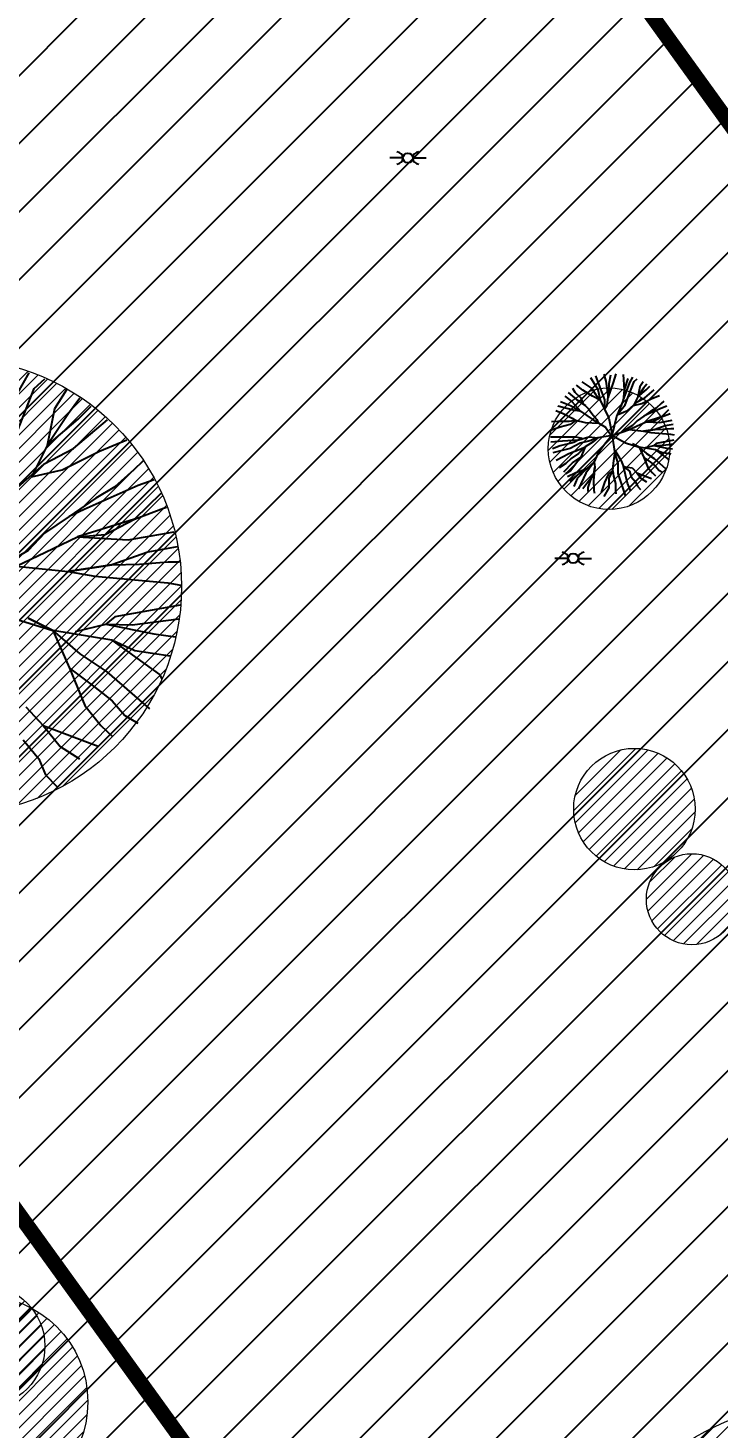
# Model space of a CAD drawing. Extents: x 352140 to 354978, y 6304672 to 6307963.
# Drawn here: x 352336.27 to 352359.03, y 6305946.39 to 6305992.51 of the extents above; entities that cross this region are included whole.
import ezdxf

# ---------------------------------------------------------------- set-up
doc = ezdxf.new("R2010")
doc.units = 0
for name, pattern in [('CONTINUOS', [0]), ('DASHDOT', [1, 0.5, -0.25, 0, -0.25]), ('DASHED', [19.05, 12.7, -6.35])]:
    doc.linetypes.add(name, pattern=pattern)
doc.layers.get('0').update_dxf_attribs({"linetype": 'CONTINUOUS'})
for name, color, linetype in [('00-S2_ALL AREA APORTANTES', 150, 'CONTINUOUS'), ('02_Geo ext_Acotamiento', 7, 'CONTINUOUS'), ('03_Pav ext_HCV', 34, 'CONTINUOUS'), ('03_Pav ext_Vereda HC', 42, 'CONTINUOUS'), ('03_Pav proy_Solera Tipo A', 1, 'CONTINUOUS'), ('03_S2_Pav ext_Borde vereda', 7, 'CONTINUOUS'), ('2-ACHURADO EDIFICACION', 252, 'CONTINUOUS'), ('Paisajismo', 253, 'CONTINUOUS'), ('Z-LLAV', 253, 'CONTINUOUS')]:
    doc.layers.add(name, color=color, linetype=linetype)
doc.layers.add('0_ASD_LINEA OFICIAL', color=253, linetype='DASHDOT', lineweight=20)
doc.layers.add('0_ASD_TOPOGRAFIA_ELEMENTOS', color=9, linetype='CONTINUOS', lineweight=5, true_color=0xbdbdbd)
doc.styles.add('ROMANS', font='romans.shx', dxfattribs={"width": 0.75})
doc.dimstyles.new('Principal', dxfattribs={"dimscale": 0, "dimtxt": 2, "dimasz": 2, "dimexe": 1, "dimexo": 1, "dimtad": 1, "dimrnd": 0.05, "dimzin": 1, "dimtxsty": 'ROMANS', "dimcen": 2.5, "dimclrt": 2, "dimaunit": 2, "dimadec": 0, "dimazin": 0, "dimtfac": 1, "dimtmove": 0, "dimatfit": 3, "dimfxl": 1, "dimfxlon": 1, "dimarcsym": 0})

# ---------------------------------------------------------------- blocks, each defined once
blk = doc.blocks.new('LLAV')
at = {"layer": 'Z-LLAV'}
for p, q in [((-0.405, 0), (-1.5, 0)), ((0.405, 0), (1.5, 0))]:
    blk.add_line(p, q, dxfattribs=at)
blk.add_circle((0, 0), 0.405, dxfattribs=at)
for centre, start, end in [((-0.905, 0), 270, 90), ((0.905, 0), 90, 270)]:
    blk.add_arc(centre, 0.5, start, end, dxfattribs=at)
blk = doc.blocks.new('*D1198')
at = {"layer": '02_Geo ext_Acotamiento', "color": 0, "lineweight": -2, "transparency": 16777216}
blk.add_line((352276.275, 6305950.454), (352270.294, 6305949.519), dxfattribs=at)
at = {"layer": '02_Geo ext_Acotamiento', "color": 0, "transparency": 16777216}
blk.add_solid([(352270.268, 6305949.684), (352270.32, 6305949.355), (352269.306, 6305949.365)], dxfattribs=at)
at = {"layer": '02_Geo ext_Acotamiento', "color": 2, "transparency": 16777216, "insert": (352273.638, 6305950.96), "char_height": 1, "attachment_point": 5, "rotation": 8.8786, "style": 'ROMANS'}
blk.add_mtext('R125,00', dxfattribs=at)
blk = doc.blocks.new('*D1275')
at = {"layer": '02_Geo ext_Acotamiento', "color": 0, "lineweight": -2, "transparency": 16777216}
blk.add_line((352265.415, 6305940.601), (352259.503, 6305939.3), dxfattribs=at)
at = {"layer": '02_Geo ext_Acotamiento', "color": 0, "transparency": 16777216}
blk.add_solid([(352259.467, 6305939.462), (352259.539, 6305939.137), (352258.526, 6305939.084)], dxfattribs=at)
at = {"layer": '02_Geo ext_Acotamiento', "color": 2, "transparency": 16777216, "insert": (352262.752, 6305940.945), "char_height": 1, "attachment_point": 5, "rotation": 12.4196, "style": 'ROMANS'}
blk.add_mtext('R137,50', dxfattribs=at)
blk = doc.blocks.new('A$C27410629')
at = {"true_color": 0x136734, "transparency": 33554559}
h = blk.add_hatch(dxfattribs=at)
h.set_pattern_fill('ANSI31', color=116, scale=0.5)
h.set_pattern_definition([(45, (-8759.5625, -519.1036), (-1.12253202, 1.12253202), [])])
h.paths.add_polyline_path([(137.507, 1252.464, 0.117627), (109.815, 1254.194, 0.066925), (94.445, 1249.334, 0.315349), (64.302, 1196.27, 0.022683), (65.729, 1185.31), (112.36, 1218.953), (153.478, 1161.962), (172.105, 1139.481), (187.958, 1141.808), (193.565, 1120.466), (224.198, 1050.129), (250.62, 989.479), (268.153, 972.735, 0.000007), (291.49, 983.299), (238.195, 1105.634), (205.293, 1181.112), (177.053, 1197.652)])
at = {"true_color": 0xf8d731, "transparency": 33554559}
h = blk.add_hatch(dxfattribs=at)
h.set_pattern_fill('ANSI31', color=40, scale=0.5)
h.set_pattern_definition([(45, (-8562.3896, -452.7773), (-1.12253202, 1.12253202), [])])
h.paths.add_polyline_path([(112.36, 1218.953), (65.729, 1185.31, 0.041131), (70.934, 1165.447, 0.014035), (80.53, 1140.453), (85.584, 1125.976), (117.403, 1137.086), (153.478, 1161.962)], flags=17)
at = {"layer": '0_ASD_LINEA OFICIAL', "ltscale": 8, "const_width": 0.5}
for points in [[(137.507, 1252.464), (177.053, 1197.652), (205.293, 1181.112), (238.195, 1105.634), (279.387, 1122.912), (245.58, 1209.119)], [(85.584, 1125.976), (117.403, 1137.086), (153.478, 1161.962), (153.478, 1161.962), (112.36, 1218.953), (65.729, 1185.31)], [(65.729, 1185.31), (112.36, 1218.953), (153.478, 1161.962), (172.105, 1139.481), (187.958, 1141.808), (193.565, 1120.466), (224.198, 1050.129), (250.62, 989.479)]]:
    blk.add_lwpolyline(points, dxfattribs=at)
blk.add_lwpolyline([(250.62, 989.479), (268.153, 972.735, 0.000007), (291.49, 983.299), (291.49, 983.299), (238.195, 1105.634), (205.293, 1181.112), (177.053, 1197.652), (137.615, 1252.315)], format="xyb", dxfattribs=at)
blk = doc.blocks.new('1.0 - LO RECABARREN LOTEO PARQUE - VEGETACION EXISTENTE ETAPA MUNICIPAL__2024')
at = {"layer": 'Paisajismo'}
for p, q in [((352335.928, 6305980.488), (352336.308, 6305981.15)), ((352354.795, 6305980.989), (352355.033, 6305980.6)), ((352354.955, 6305981.042), (352355.057, 6305980.781)), ((352355.23, 6305981.1), (352355.301, 6305980.867)), ((352355.407, 6305980.8), (352355.464, 6305981.084)), ((352355.553, 6305980.824), (352355.641, 6305981.116)), ((352355.875, 6305981.087), (352355.907, 6305980.584)), ((352356.089, 6305980.823), (352356.192, 6305981.003)), ((352335.818, 6305978.975), (352336.469, 6305980.63)), ((352336.469, 6305980.63), (352336.818, 6305980.949)), ((352337.535, 6305980.587), (352337.139, 6305979.962)), ((352354.202, 6305980.641), (352354.275, 6305980.511)), ((352354.545, 6305980.58), (352354.336, 6305980.745)), ((352354.509, 6305980.855), (352354.834, 6305980.63)), ((352354.863, 6305980.379), (352354.545, 6305980.58)), ((352354.834, 6305980.63), (352354.96, 6305980.447)), ((352355.033, 6305980.6), (352355.111, 6305980.25)), ((352355.057, 6305980.781), (352355.254, 6305980.26)), ((352355.301, 6305980.867), (352355.378, 6305980.321)), ((352355.341, 6305980.077), (352355.402, 6305980.542)), ((352355.378, 6305980.321), (352355.553, 6305980.824)), ((352355.402, 6305980.542), (352355.407, 6305980.8)), ((352355.875, 6305980.235), (352356.089, 6305980.823)), ((352355.907, 6305980.584), (352355.875, 6305980.235)), ((352355.907, 6305980.584), (352355.875, 6305980.235)), ((352356.03, 6305980.957), (352355.907, 6305980.584)), ((352356.059, 6305980.413), (352356.236, 6305980.862)), ((352356.236, 6305980.862), (352356.33, 6305980.948)), ((352356.418, 6305980.681), (352356.353, 6305980.351)), ((352356.544, 6305980.64), (352356.353, 6305980.351)), ((352356.353, 6305980.351), (352356.63, 6305980.589)), ((352356.525, 6305980.85), (352356.418, 6305980.681)), ((352356.646, 6305980.776), (352356.544, 6305980.64)), ((352356.588, 6305980.325), (352356.891, 6305980.583)), ((352356.63, 6305980.589), (352356.745, 6305980.704)), ((352337.979, 6305980.312), (352337.603, 6305979.81)), ((352353.811, 6305980.201), (352354.138, 6305980.074)), ((352353.947, 6305980.377), (352354.177, 6305980.197)), ((352354.056, 6305980.501), (352354.344, 6305980.262)), ((352354.138, 6305980.074), (352354.471, 6305979.887)), ((352354.177, 6305980.197), (352354.471, 6305979.887)), ((352354.275, 6305980.511), (352354.479, 6305980.326)), ((352354.344, 6305980.262), (352354.633, 6305980.072)), ((352354.479, 6305980.326), (352354.54, 6305980.144)), ((352354.54, 6305980.144), (352354.731, 6305979.96)), ((352355.111, 6305980.25), (352354.863, 6305980.379)), ((352354.96, 6305980.447), (352355.111, 6305980.25)), ((352355.111, 6305980.25), (352355.261, 6305979.95)), ((352355.254, 6305980.26), (352355.261, 6305979.95)), ((352355.261, 6305979.95), (352355.341, 6305980.077)), ((352355.875, 6305980.235), (352355.672, 6305979.761)), ((352355.672, 6305979.761), (352355.937, 6305980.092)), ((352355.937, 6305980.092), (352356.059, 6305980.413)), ((352356.011, 6305979.91), (352356.327, 6305980.188)), ((352356.353, 6305980.351), (352356.211, 6305980.071)), ((352356.211, 6305980.071), (352356.485, 6305980.134)), ((352356.327, 6305980.188), (352356.588, 6305980.325)), ((352356.485, 6305980.134), (352356.82, 6305980.303)), ((352356.82, 6305980.303), (352357.063, 6305980.403)), ((352357.128, 6305980.134), (352356.957, 6305979.982)), ((352357.208, 6305980.211), (352357.128, 6305980.134)), ((352337.139, 6305979.962), (352336.901, 6305978.747)), ((352337.603, 6305979.81), (352336.901, 6305978.747)), ((352336.901, 6305978.747), (352337.923, 6305979.625)), ((352337.923, 6305979.625), (352338.346, 6305980.05)), ((352353.655, 6305979.905), (352353.897, 6305979.803)), ((352354.269, 6305979.903), (352353.722, 6305980.051)), ((352353.897, 6305979.803), (352354.196, 6305979.652)), ((352354.196, 6305979.652), (352354.31, 6305979.58)), ((352354.471, 6305979.887), (352354.269, 6305979.903)), ((352354.471, 6305979.887), (352354.879, 6305979.595)), ((352354.731, 6305979.96), (352354.844, 6305979.802)), ((352354.844, 6305979.802), (352355.009, 6305979.605)), ((352355.009, 6305979.605), (352355.058, 6305979.475)), ((352355.261, 6305979.95), (352355.398, 6305979.65)), ((352355.398, 6305979.65), (352355.445, 6305979.429)), ((352355.503, 6305979.04), (352355.672, 6305979.761)), ((352355.672, 6305979.761), (352356.011, 6305979.91)), ((352356.551, 6305979.718), (352356.328, 6305979.567)), ((352356.787, 6305979.882), (352356.551, 6305979.718)), ((352356.683, 6305979.78), (352356.551, 6305979.718)), ((352357.132, 6305979.694), (352356.625, 6305979.536)), ((352357.165, 6305979.995), (352356.683, 6305979.78)), ((352356.957, 6305979.982), (352356.787, 6305979.882)), ((352356.871, 6305979.557), (352357.132, 6305979.694)), ((352357.368, 6305979.923), (352357.132, 6305979.694)), ((352357.132, 6305979.694), (352357.393, 6305979.793)), ((352357.308, 6305980.044), (352357.165, 6305979.995)), ((352357.393, 6305979.793), (352357.418, 6305979.801)), ((352337.766, 6305978.653), (352338.881, 6305979.602)), ((352353.801, 6305979.357), (352353.477, 6305979.247)), ((352353.714, 6305979.539), (352353.506, 6305979.53)), ((352354.089, 6305979.545), (352353.714, 6305979.539)), ((352354.124, 6305979.449), (352353.801, 6305979.357)), ((352354.31, 6305979.58), (352354.089, 6305979.545)), ((352354.31, 6305979.58), (352354.124, 6305979.449)), ((352354.631, 6305979.496), (352354.31, 6305979.58)), ((352355.058, 6305979.475), (352354.631, 6305979.496)), ((352354.879, 6305979.595), (352355.289, 6305979.354)), ((352355.289, 6305979.354), (352355.452, 6305979.118)), ((352355.445, 6305979.429), (352355.513, 6305979.084)), ((352355.513, 6305979.084), (352356.076, 6305979.275)), ((352356.183, 6305979.415), (352355.868, 6305979.227)), ((352355.868, 6305979.227), (352356.076, 6305979.275)), ((352356.076, 6305979.275), (352356.337, 6305979.399)), ((352356.076, 6305979.275), (352356.541, 6305979.227)), ((352356.328, 6305979.567), (352356.183, 6305979.415)), ((352356.337, 6305979.399), (352356.625, 6305979.536)), ((352356.541, 6305979.227), (352356.93, 6305979.284)), ((352356.93, 6305979.284), (352356.541, 6305979.227)), ((352356.541, 6305979.227), (352356.779, 6305979.184)), ((352356.625, 6305979.536), (352356.871, 6305979.557)), ((352356.625, 6305979.536), (352357.078, 6305979.51)), ((352356.779, 6305979.184), (352357.431, 6305979.123)), ((352357.251, 6305979.399), (352356.93, 6305979.284)), ((352356.93, 6305979.284), (352357.176, 6305979.293)), ((352357.078, 6305979.51), (352357.487, 6305979.582)), ((352357.176, 6305979.293), (352357.436, 6305979.314)), ((352357.516, 6305979.447), (352357.251, 6305979.399)), ((352357.436, 6305979.314), (352357.536, 6305979.312)), ((352336.901, 6305978.747), (352336.379, 6305977.716)), ((352338.621, 6305978.571), (352339.519, 6305978.939)), ((352353.478, 6305979.033), (352354.311, 6305979.036)), ((352353.488, 6305978.876), (352353.87, 6305978.903)), ((352353.799, 6305978.744), (352353.544, 6305978.642)), ((352354.249, 6305978.852), (352353.799, 6305978.744)), ((352353.87, 6305978.903), (352354.414, 6305978.944)), ((352354.451, 6305978.827), (352354.124, 6305978.652)), ((352354.505, 6305978.993), (352354.249, 6305978.852)), ((352354.311, 6305979.036), (352354.505, 6305978.993)), ((352354.617, 6305978.708), (352354.405, 6305978.492)), ((352354.414, 6305978.944), (352354.739, 6305979.041)), ((352354.776, 6305978.911), (352354.451, 6305978.827)), ((352354.617, 6305978.708), (352354.474, 6305978.371)), ((352354.479, 6305978.643), (352354.617, 6305978.708)), ((352354.878, 6305978.871), (352354.617, 6305978.708)), ((352354.739, 6305979.041), (352355.036, 6305979.01)), ((352355.036, 6305979.01), (352354.776, 6305978.911)), ((352355.036, 6305979.01), (352354.878, 6305978.871)), ((352355.252, 6305978.786), (352355.026, 6305978.467)), ((352355.513, 6305979.084), (352355.036, 6305979.01)), ((352355.036, 6305979.01), (352355.036, 6305979.01)), ((352355.49, 6305979.066), (352355.252, 6305978.786)), ((352355.452, 6305979.118), (352355.952, 6305978.838)), ((352355.513, 6305979.084), (352355.596, 6305978.482)), ((352355.952, 6305978.838), (352356.402, 6305978.7)), ((352356.184, 6305978.807), (352356.402, 6305978.7)), ((352356.402, 6305978.7), (352356.184, 6305978.807)), ((352356.931, 6305978.612), (352356.402, 6305978.7)), ((352356.402, 6305978.7), (352356.551, 6305978.361)), ((352356.402, 6305978.7), (352356.644, 6305978.488)), ((352356.604, 6305978.691), (352356.878, 6305978.754)), ((352356.957, 6305978.821), (352356.878, 6305978.754)), ((352356.878, 6305978.754), (352357.305, 6305978.668)), ((352356.878, 6305978.754), (352357.112, 6305978.749)), ((352357.542, 6305978.926), (352356.957, 6305978.821)), ((352357.112, 6305978.749), (352357.529, 6305978.802)), ((352357.431, 6305979.123), (352357.548, 6305979.103)), ((352336.803, 6305978.147), (352337.766, 6305978.653)), ((352337.388, 6305977.949), (352338.621, 6305978.571)), ((352340.051, 6305978.233), (352339.755, 6305977.948)), ((352354.124, 6305978.652), (352353.552, 6305978.508)), ((352353.663, 6305978.269), (352354.077, 6305978.485)), ((352354.157, 6305978.328), (352353.985, 6305978.163)), ((352354.077, 6305978.485), (352354.479, 6305978.643)), ((352354.474, 6305978.371), (352354.134, 6305977.92)), ((352354.405, 6305978.492), (352354.157, 6305978.328)), ((352354.207, 6305978.181), (352354.474, 6305978.371)), ((352355.026, 6305978.467), (352354.918, 6305978.211)), ((352355.551, 6305978.173), (352355.596, 6305978.482)), ((352355.596, 6305978.482), (352355.598, 6305978.599)), ((352355.596, 6305978.482), (352355.693, 6305978.157)), ((352355.598, 6305978.599), (352355.799, 6305978.271)), ((352355.799, 6305978.271), (352355.885, 6305978.063)), ((352356.551, 6305978.361), (352356.689, 6305978.027)), ((352356.551, 6305978.361), (352356.768, 6305978.201)), ((352356.644, 6305978.488), (352356.887, 6305978.329)), ((352356.887, 6305978.329), (352357.268, 6305977.998)), ((352356.931, 6305978.612), (352357.357, 6305978.307)), ((352357.136, 6305978.518), (352356.931, 6305978.612)), ((352357.453, 6305978.469), (352357.136, 6305978.518)), ((352357.305, 6305978.668), (352357.5, 6305978.642)), ((352357.357, 6305978.307), (352357.377, 6305978.268)), ((352335.64, 6305977.121), (352336.803, 6305978.147)), ((352336.379, 6305977.716), (352337.388, 6305977.949)), ((352339.755, 6305977.948), (352339.125, 6305977.388)), ((352353.985, 6305978.163), (352353.762, 6305978.013)), ((352353.919, 6305977.885), (352354.207, 6305978.181)), ((352354.134, 6305977.92), (352353.967, 6305977.816)), ((352354.043, 6305977.727), (352354.308, 6305977.858)), ((352354.117, 6305977.579), (352354.379, 6305977.781)), ((352354.308, 6305977.858), (352354.668, 6305977.983)), ((352354.668, 6305977.983), (352354.353, 6305977.662)), ((352354.379, 6305977.781), (352354.668, 6305977.983)), ((352354.639, 6305977.841), (352354.396, 6305977.328)), ((352354.542, 6305977.337), (352354.91, 6305977.823)), ((352354.918, 6305978.211), (352354.639, 6305977.841)), ((352354.668, 6305977.983), (352354.918, 6305978.211)), ((352354.91, 6305977.823), (352354.79, 6305977.631)), ((352354.94, 6305978.042), (352354.898, 6305977.594)), ((352354.91, 6305977.823), (352354.94, 6305978.042)), ((352354.94, 6305978.042), (352354.91, 6305977.823)), ((352354.918, 6305978.211), (352354.94, 6305978.042)), ((352355.267, 6305977.528), (352355.399, 6305977.818)), ((352355.399, 6305977.818), (352355.533, 6305977.914)), ((352355.412, 6305977.671), (352355.533, 6305977.914)), ((352355.533, 6305977.914), (352355.551, 6305978.173)), ((352355.533, 6305977.914), (352355.554, 6305977.747)), ((352355.693, 6305978.157), (352355.7, 6305977.834)), ((352355.7, 6305977.834), (352355.798, 6305977.535)), ((352356.017, 6305977.514), (352355.885, 6305978.063)), ((352355.885, 6305978.063), (352355.885, 6305978.063)), ((352355.885, 6305978.063), (352356.163, 6305978.018)), ((352355.885, 6305978.063), (352356.076, 6305977.904)), ((352356.076, 6305977.904), (352356.138, 6305977.722)), ((352356.163, 6305978.018), (352356.316, 6305977.849)), ((352356.316, 6305977.849), (352356.807, 6305977.664)), ((352356.316, 6305977.849), (352356.468, 6305977.661)), ((352356.689, 6305978.027), (352356.832, 6305977.849)), ((352356.768, 6305978.201), (352356.933, 6305978.069)), ((352356.832, 6305977.849), (352356.937, 6305977.75)), ((352356.933, 6305978.069), (352357.047, 6305977.938)), ((352357.047, 6305977.938), (352357.163, 6305977.871)), ((352339.892, 6305977.435), (352338.118, 6305976.643)), ((352339.125, 6305977.388), (352338.498, 6305977.019)), ((352340.42, 6305977.616), (352339.892, 6305977.435)), ((352354.353, 6305977.662), (352354.251, 6305977.401)), ((352354.708, 6305977.374), (352354.705, 6305977.232)), ((352354.79, 6305977.631), (352354.708, 6305977.374)), ((352354.898, 6305977.594), (352354.902, 6305977.272)), ((352355.153, 6305977.199), (352355.267, 6305977.528)), ((352355.245, 6305977.067), (352355.406, 6305977.361)), ((352355.406, 6305977.361), (352355.412, 6305977.671)), ((352355.554, 6305977.747), (352355.617, 6305977.502)), ((352355.617, 6305977.502), (352355.622, 6305977.259)), ((352355.798, 6305977.535), (352355.932, 6305977.105)), ((352356.119, 6305977.249), (352356.017, 6305977.514)), ((352356.138, 6305977.722), (352356.277, 6305977.551)), ((352356.277, 6305977.551), (352356.339, 6305977.408)), ((352356.339, 6305977.408), (352356.44, 6305977.303)), ((352356.468, 6305977.661), (352356.641, 6305977.551)), ((352338.498, 6305977.019), (352337.629, 6305976.416)), ((352340.641, 6305977.17), (352339.772, 6305976.328)), ((352354.902, 6305977.272), (352354.929, 6305977.184)), ((352355.622, 6305977.259), (352355.63, 6305977.161)), ((352337.629, 6305976.416), (352336.808, 6305975.86)), ((352338.118, 6305976.643), (352337.629, 6305976.416)), ((352339.772, 6305976.328), (352340.733, 6305976.691)), ((352340.733, 6305976.691), (352340.826, 6305976.72)), ((352339.772, 6305976.328), (352337.902, 6305975.744)), ((352338.809, 6305975.822), (352339.772, 6305976.328)), ((352336.808, 6305975.86), (352336.273, 6305975.298)), ((352336.844, 6305975.24), (352337.902, 6305975.744)), ((352337.902, 6305975.744), (352338.809, 6305975.822)), ((352337.902, 6305975.744), (352339.571, 6305975.647)), ((352339.571, 6305975.647), (352341.079, 6305975.912)), ((352336.273, 6305975.298), (352335.115, 6305974.605)), ((352335.882, 6305974.782), (352336.844, 6305975.24)), ((352340.21, 6305975.24), (352339.029, 6305974.817)), ((352341.186, 6305975.416), (352340.21, 6305975.24)), ((352335.882, 6305974.782), (352337.595, 6305974.606)), ((352337.595, 6305974.606), (352339.029, 6305974.817)), ((352339.029, 6305974.817), (352337.595, 6305974.606)), ((352337.595, 6305974.606), (352338.471, 6305974.448)), ((352339.029, 6305974.817), (352339.935, 6305974.848)), ((352339.935, 6305974.848), (352340.89, 6305974.925)), ((352340.89, 6305974.925), (352341.259, 6305974.918)), ((352338.471, 6305974.448), (352340.872, 6305974.223)), ((352340.872, 6305974.223), (352341.306, 6305974.15)), ((352335.422, 6305973.17), (352337.081, 6305972.663)), ((352341.283, 6305973.497), (352339.128, 6305973.108)), ((352336.278, 6305973.059), (352337.081, 6305972.663)), ((352337.081, 6305972.663), (352336.278, 6305973.059)), ((352337.827, 6305972.63), (352338.836, 6305972.862)), ((352339.128, 6305973.108), (352338.836, 6305972.862)), ((352338.836, 6305972.862), (352340.41, 6305972.546)), ((352338.836, 6305972.862), (352339.698, 6305972.846)), ((352339.698, 6305972.846), (352341.233, 6305973.04)), ((352339.03, 6305972.34), (352337.081, 6305972.663)), ((352337.081, 6305972.663), (352337.63, 6305971.414)), ((352337.081, 6305972.663), (352337.972, 6305971.884)), ((352339.03, 6305972.34), (352340.6, 6305971.214)), ((352339.786, 6305971.992), (352339.03, 6305972.34)), ((352340.41, 6305972.546), (352341.126, 6305972.449)), ((352337.972, 6305971.884), (352338.867, 6305971.295)), ((352340.955, 6305971.814), (352339.786, 6305971.992)), ((352337.63, 6305971.414), (352338.139, 6305970.185)), ((352337.63, 6305971.414), (352338.429, 6305970.827)), ((352338.867, 6305971.295), (352340.274, 6305970.077)), ((352340.6, 6305971.214), (352340.676, 6305971.07)), ((352338.429, 6305970.827), (352339.04, 6305970.339)), ((352336.2, 6305970.149), (352336.763, 6305969.529)), ((352338.139, 6305970.185), (352338.666, 6305969.529)), ((352339.04, 6305970.339), (352339.459, 6305969.855)), ((352336.763, 6305969.529), (352338.574, 6305968.846)), ((352336.763, 6305969.529), (352337.324, 6305968.837)), ((352338.666, 6305969.529), (352339.054, 6305969.163)), ((352339.459, 6305969.855), (352339.884, 6305969.608)), ((352336.107, 6305969.06), (352336.62, 6305968.431)), ((352337.324, 6305968.837), (352337.963, 6305968.43)), ((352336.62, 6305968.431), (352336.848, 6305967.903)), ((352336.848, 6305967.903), (352337.222, 6305967.515))]:
    blk.add_line(p, q, dxfattribs=at)

msp = doc.modelspace()

# ---------------------------------------------------------------- hatches: boundary and pattern name
at = {"layer": '00-S2_ALL AREA APORTANTES', "linetype": 'DASHED', "lineweight": 40, "ltscale": 0.25}
h = msp.add_hatch(dxfattribs=at)
h.set_pattern_fill('ANSI31', color=82, scale=0.5, angle=82.24516605)
h.paths.add_polyline_path([(352382.024, 6306007.508), (352362.65, 6306018.193), (352356.614, 6306007.253), (352375.985, 6305996.564, 0.01712), (352388.497, 6305990.208), (352393.774, 6306001.538, 0.002474), (352393.506, 6306001.665, -0.016736)])
at = {"layer": '03_Pav ext_HCV'}
h = msp.add_hatch(dxfattribs=at)
h.set_pattern_fill('SWAMP', color=256, scale=0.025, style=0)
h.set_pattern_definition([(359.999999999, (0, 0), (0.317500000006, 0.5499261309), [0.079375, -0.555625]), (90, (0.0397, -4e-13), (-0.317499999994, 0.549926130908), [0.0396875, -1.06016476181]), (90, (0.0496, -5e-13), (-0.317499999994, 0.549926130908), [0.03175, -1.06810226181]), (90, (0.02977, -3e-13), (-0.317499999994, 0.549926130908), [0.03175, -1.06810226181]), (59.999999999, (0.05953, -6e-13), (-0.317499999563, 0.549926131157), [0.0254, -0.6096]), (119.999999999, (0.01984, -2e-13), (-0.63499999957, 2.56e-10), [0.0254, -0.6096])])
h.paths.add_polyline_path([(352360.868, 6306028.318, 0.28675), (352276.141, 6306023.176, 0.0187), (352271.771, 6306019.639, 0.138773), (352249.421, 6305985.326, 0.082117), (352247.11, 6305968.544), (352254.115, 6305968.473, -0.084919), (352256.178, 6305983.481, -0.137857), (352276.374, 6306014.366, -0.082167), (352277.763, 6306015.224), (352283.61, 6306017.626, -0.756292), (352284.323, 6306016.718), (352280.518, 6306011.509, -0.056138), (352279.761, 6306010.685, 0.137853), (352260.987, 6305982.105), (352259.47, 6305977.322, 0.031254), (352257.252, 6305968.441), (352264.368, 6305968.369, -0.026655), (352266.142, 6305975.205), (352267.659, 6305979.988, -0.134759), (352283.841, 6306004.951, 0.053092), (352286.688, 6306008.088), (352291.838, 6306015.138, -0.131534), (352295.864, 6306018.384, -0.22459), (352352.368, 6306016.968, -0.177147), (352353.778, 6306015.465), (352355.026, 6306012.534, 0.158755), (352356.247, 6306011.134), (352356.615, 6306010.905, 0.031279), (352404.264, 6305985.297, 0.154918), (352406.065, 6305985.074), (352409.365, 6305985.688, -0.15161), (352411.131, 6305985.481, 0.096079), (352450.563, 6305976.41, 0.02016), (352451.664, 6305976.418, 0.030451), (352465.817, 6305977.968, -0.006249), (352484.7, 6305980.987, 0.020638), (352496.406, 6305983.221, 0.002065), (352497.566, 6305983.498), (352495.91, 6305990.6), (352492.998, 6305990.597, -0.787443), (352492.723, 6305991.731), (352495.342, 6305993.034), (352493.682, 6306000.152, 0.030881), (352481.519, 6305996.59, -0.064439), (352455.735, 6305990.741), (352459.243, 6305990.831), (352455.735, 6305990.741, -0.011481), (352451.018, 6305990.403, -0.027768), (352440.821, 6305991.327), (352444.25, 6305990.587), (352440.821, 6305991.327, -0.070207), (352416.088, 6305998.602), (352416.602, 6305998.042), (352413.004, 6305999.994, -0.035722)])
at = {"layer": '03_Pav ext_Vereda HC'}
h = msp.add_hatch(dxfattribs=at)
h.set_pattern_fill('DOTS', color=256, scale=0.2, style=0)
h.paths.add_polyline_path([(352533.778, 6305988.648, 0.001234), (352535.675, 6305989.286), (352535.027, 6305991.179, -0.001237), (352533.136, 6305990.542, -0.02053), (352503.885, 6305981.94), (352503.284, 6305984.518), (352499.404, 6305983.544), (352499.999, 6305980.991, -0.008887), (352487.105, 6305978.156, -0.014555), (352464.628, 6305974.17, -0.00899), (352459.993, 6305973.57), (352460.198, 6305971.581, 0.009019), (352464.921, 6305972.192, 0.014552), (352487.505, 6305976.197, 0.032114)])
h.paths.add_polyline_path([(352453.016, 6305972.984, -0.006801), (352449.483, 6305972.831, -0.009067), (352444.77, 6305972.776), (352444.577, 6305970.777, 0.016383), (352453.222, 6305970.992)])
h.paths.add_polyline_path([(352389.646, 6305991.88, -0.017533), (352376.951, 6305998.315), (352352.153, 6306011.999, 0.044404), (352342.054, 6306016.09, 0.113324), (352314.471, 6306018.047), (352314.936, 6306016.097, -0.157241), (352351.214, 6306010.233), (352375.985, 6305996.564, 0.017506), (352388.785, 6305990.075, -0.01159), (352405.987, 6305981.142, 0.086762), (352437.575, 6305971.093), (352437.767, 6305973.086, -0.086498), (352406.931, 6305982.905, 0.01159)])
h.paths.add_polyline_path([(352298.931, 6306011.292, -0.04077), (352308.087, 6306014.636), (352307.625, 6306016.576, 0.043034), (352297.553, 6306012.855, 0.272225), (352266.143, 6305966.55), (352264.433, 6305966.568, 0.015316), (352263.857, 6305962.574), (352266.03, 6305962.551, 0.021547), (352266.273, 6305957.803, 0.063283), (352273.011, 6305926.495, 0.007704), (352278.126, 6305912.651), (352279.989, 6305913.378, -0.007677), (352274.912, 6305927.117, -0.063391), (352268.265, 6305957.983, -0.318336)])
at = {"layer": '0_ASD_TOPOGRAFIA_ELEMENTOS'}
h = msp.add_hatch(dxfattribs=at)
h.set_pattern_fill('ANSI31', color=256, scale=0.1)
h.set_pattern_definition([(45, (346031.05162, 6304234.35776), (-0.224506403, 0.224506403), [])])
edge = h.paths.add_edge_path()
edge.add_arc((352333.826, 6305974.11), 7.5, 0, 360)
h = msp.add_hatch(dxfattribs=at)
h.set_pattern_fill('ANSI31', color=256, scale=0.1)
h.set_pattern_definition([(45, (346052.6319, 6304238.89518), (-0.224506403, 0.224506403), [])])
edge = h.paths.add_edge_path()
edge.add_arc((352355.406, 6305978.647), 2, 0, 360)
h = msp.add_hatch(dxfattribs=at)
h.set_pattern_fill('ANSI31', color=256, scale=0.1)
h.set_pattern_definition([(45, (346053.467, 6304227.0235), (-0.224506403, 0.224506403), [])])
edge = h.paths.add_edge_path()
edge.add_arc((352356.241, 6305966.776), 2, 0, 360)
h = msp.add_hatch(dxfattribs=at)
h.set_pattern_fill('ANSI31', color=256, scale=0.1)
h.set_pattern_definition([(45, (346055.36214, 6304224.054), (-0.224506403, 0.224506403), [])])
edge = h.paths.add_edge_path()
edge.add_arc((352358.136, 6305963.806), 1.5, 0, 360)
h = msp.add_hatch(dxfattribs=at)
h.set_pattern_fill('ANSI31', color=256, scale=0.1)
h.set_pattern_definition([(45, (346032.05262, 6304209.3371), (-0.224506403, 0.224506403), [])])
edge = h.paths.add_edge_path()
edge.add_arc((352334.827, 6305949.089), 2, 0, 360)
h = msp.add_hatch(dxfattribs=at)
h.set_pattern_fill('ANSI31', color=256, scale=0.1)
h.set_pattern_definition([(45, (346031.96486, 6304207.49462), (-0.224506403, 0.224506403), [])])
edge = h.paths.add_edge_path()
edge.add_arc((352334.739, 6305947.247), 3.5, 0, 360)
h = msp.add_hatch(dxfattribs=at)
h.set_pattern_fill('ANSI31', color=256, scale=0.1)
h.set_pattern_definition([(45, (346059.37363, 6304199.92777), (-0.224506403, 0.224506403), [])])
edge = h.paths.add_edge_path()
edge.add_arc((352362.148, 6305939.68), 7.5, 0, 360)
at = {"layer": '2-ACHURADO EDIFICACION'}
h = msp.add_hatch(dxfattribs=at)
h.set_pattern_fill('ANSI31', color=256, scale=0.25)
h.paths.add_polyline_path([(352327.627, 6305951.749), (352327.299, 6305951.517), (352319.355, 6305962.758), (352318.827, 6305962.361), (352313.848, 6305968.987), (352308.922, 6305965.433), (352311.318, 6305962.155), (352305.083, 6305957.373), (352303.711, 6305959.217), (352298.4, 6305955.383), (352293.82, 6305952.065), (352295.735, 6305949.36), (352288.406, 6305944.101), (352293.057, 6305937.645), (352301.664, 6305943.75, 0.455625), (352304.853, 6305944.772, 0.207647), (352304.846, 6305946.553), (352305.152, 6305946.822), (352311.019, 6305951.207), (352315.831, 6305944.558), (352325.324, 6305931.036), (352317.821, 6305925.589), (352326.706, 6305913.574, 0.29964), (352327.874, 6305913.496), (352329.906, 6305915.051, 0.246904), (352330.101, 6305915.919), (352328.764, 6305917.735), (352330.771, 6305919.213), (352332.022, 6305917.514), (352332.542, 6305917.24, 0.196459), (352333.191, 6305917.424), (352334.68, 6305918.512), (352334.783, 6305918.629, 0.353594), (352334.826, 6305919.675), (352331.641, 6305924.087), (352338.743, 6305929.22), (352342.045, 6305931.639), (352340.944, 6305933.087), (352336.263, 6305939.53)])

# ---------------------------------------------------------------- linework, layer by layer
at = {"layer": '03_Pav proy_Solera Tipo A', "linetype": 'CONTINUOS', "ltscale": 0.1}
msp.add_lwpolyline([(352264.028, 6305966.572, 0.15, 0.15, -0.033557), (352266.142, 6305975.205, 0.15, 0.15, 0), (352267.659, 6305979.988, 0.15, 0.15, -0.134758), (352283.841, 6306004.951, 0.15, 0.15, 0.053095), (352286.688, 6306008.088, 0.15, 0.15, 0), (352291.837, 6306015.138, 0.15, 0.15, -0.131536), (352295.864, 6306018.384, 0.15, 0.15, -0.22459), (352352.368, 6306016.968, 0.15, 0.15, -0.177147), (352353.778, 6306015.465, 0.15, 0.15, 0), (352355.026, 6306012.534, 0.15, 0.15, 0.149082), (352356.151, 6306011.194, 0.15, 0.15, 0), (352356.615, 6306010.905, 0.15, 0.15, 0.031279), (352404.264, 6305985.297, 0.15, 0.15, 0.154922), (352406.065, 6305985.074, 0.15, 0.15, 0), (352409.365, 6305985.688, 0.15, 0.15, -0.15161), (352411.131, 6305985.481, 0.15, 0.15, 0.096001), (352450.53, 6305976.411, 0.15, 0.15, 0.020761), (352451.664, 6305976.418, 0.15, 0.15, 0.030922), (352466.034, 6305978.005, 0.15, 0.15, -0.006177), (352484.7, 6305980.987, 0.15, 0.15, 0.020638), (352496.406, 6305983.221, 0.15, 0.15, 0.005182), (352499.313, 6305983.934, 0, 0, 0)], format="xyseb", dxfattribs=at)
at = {"layer": '03_S2_Pav ext_Borde vereda', "linetype": 'DASHED', "ltscale": 0.05}
msp.add_lwpolyline([(352352.368, 6306016.968, -0.005969), (352353.768, 6306016.241, 0.037049), (352409.773, 6305986.096, 0.003508), (352411.131, 6305985.481, 0.003508)], format="xyb", dxfattribs=at)
at = {"layer": '0_ASD_TOPOGRAFIA_ELEMENTOS'}
for centre, radius in [((352333.826, 6305974.11), 7.5), ((352355.406, 6305978.647), 2), ((352356.241, 6305966.776), 2), ((352358.136, 6305963.806), 1.5), ((352334.827, 6305949.089), 2), ((352334.739, 6305947.247), 3.5), ((352362.148, 6305939.68), 7.5)]:
    msp.add_circle(centre, radius, dxfattribs=at)

# ---------------------------------------------------------------- block references
at = {"layer": '03_S2_Pav ext_Borde vereda', "linetype": 'Continuous'}
msp.add_blockref('A$C27410629', (352203.962, 6304761.714), dxfattribs=at)
at = {"layer": 'Paisajismo'}
msp.add_blockref('1.0 - LO RECABARREN LOTEO PARQUE - VEGETACION EXISTENTE ETAPA MUNICIPAL__2024', (0, 0), dxfattribs=at)
at = {"layer": 'Z-LLAV', "xscale": 0.4, "yscale": 0.4, "zscale": 0.4}
for p in [(352348.781, 6305988.224), (352354.226, 6305975.035)]:
    msp.add_blockref('LLAV', p, dxfattribs=at)

# ---------------------------------------------------------------- dimensions: what is measured, and where the dimension line sits
at = {"layer": '02_Geo ext_Acotamiento'}
for mpoint, picture, middle in [((352258.526, 6305939.084), '*D1275', (352262.947, 6305940.058)), ((352269.306, 6305949.365), '*D1198', (352273.779, 6305950.064))]:
    dim = msp.add_radius_dim(center=(352392.827, 6305968.661), mpoint=mpoint, dimstyle='Principal', override={"dimscale": 0, "dimtmove": 1}, dxfattribs=at)
    dim.commit()
    dim.dimension.update_dxf_attribs({"geometry": picture, "text_midpoint": middle, "dimtype": 164})

doc.saveas('drawing.dxf')
